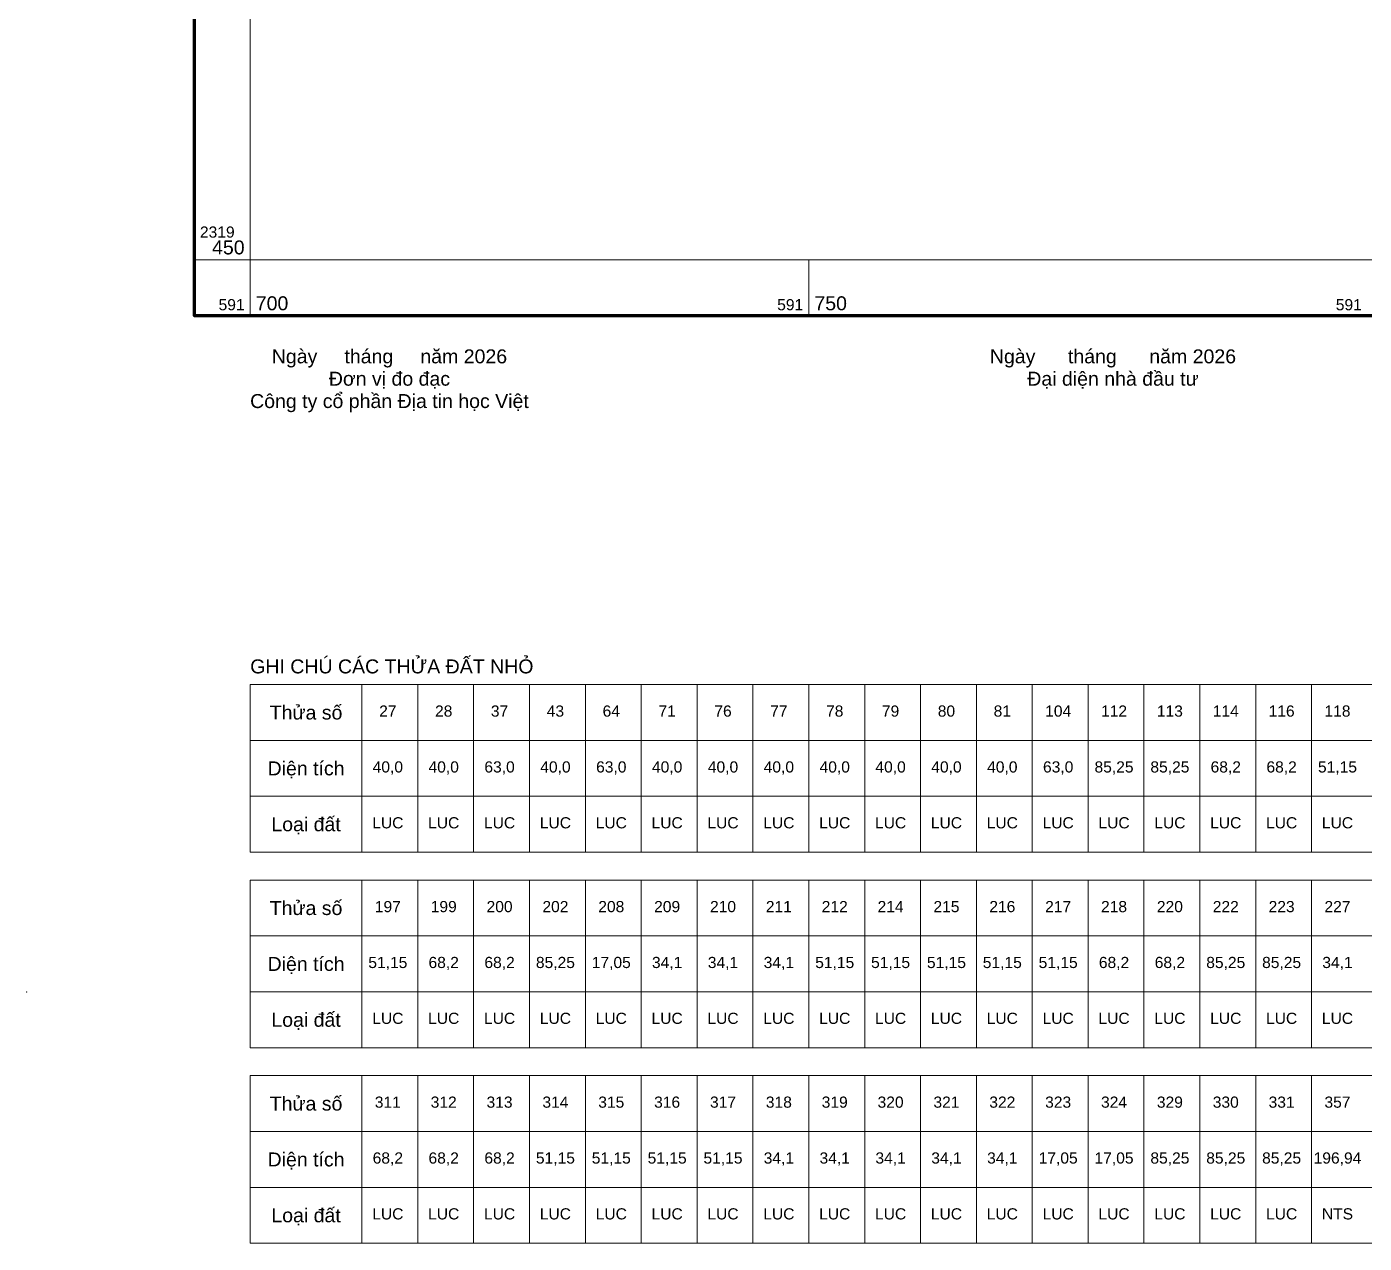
# Model space of a CAD drawing. Header units: metres. Extents: x 591680 to 592121, y 2319362 to 2319832.
# Drawn here: x 591680 to 591799.7, y 2319362 to 2319470.9 of the extents above; entities that cross this region are included whole.
import ezdxf
from ezdxf.enums import TextEntityAlignment as Align

# ---------------------------------------------------------------- set-up
doc = ezdxf.new("R2010")
doc.units = ezdxf.units.M
doc.header["$MEASUREMENT"] = 0
for name, color, linetype, lineweight in [('Level 13', 7, 'Continuous', 0), ('Level 2', 7, 'Continuous', 0), ('Level 4', 7, 'Continuous', 0), ('Level 63', 7, 'Continuous', 0)]:
    doc.layers.add(name, color=color, linetype=linetype, lineweight=lineweight)
doc.styles.get("Standard").update_dxf_attribs({"font": 'arial.ttf'})

# ---------------------------------------------------------------- blocks, each defined once
blk = doc.blocks.new('N_BTNh')
at = {"layer": 'Level 13', "color": 3, "linetype": 'Continuous', "lineweight": 0}
blk.add_text('LUC', height=1, dxfattribs=at).set_placement((0, -10), align=Align.MIDDLE_CENTER)
at = {"layer": 'Level 2', "color": 2, "linetype": 'Continuous', "lineweight": 0}
blk.add_text('27', height=1, dxfattribs=at).set_placement((0, 0), align=Align.MIDDLE_CENTER)
at = {"layer": 'Level 4', "color": 1, "linetype": 'Continuous', "lineweight": 0}
blk.add_text('40,0', height=1, dxfattribs=at).set_placement((0, -5), align=Align.MIDDLE_CENTER)
blk = doc.blocks.new('N_BTNh_1')
at = {"layer": 'Level 13', "color": 3, "linetype": 'Continuous', "lineweight": 0}
blk.add_text('LUC', height=1, dxfattribs=at).set_placement((0, -10), align=Align.MIDDLE_CENTER)
at = {"layer": 'Level 2', "color": 2, "linetype": 'Continuous', "lineweight": 0}
blk.add_text('28', height=1, dxfattribs=at).set_placement((0, 0), align=Align.MIDDLE_CENTER)
at = {"layer": 'Level 4', "color": 1, "linetype": 'Continuous', "lineweight": 0}
blk.add_text('40,0', height=1, dxfattribs=at).set_placement((0, -5), align=Align.MIDDLE_CENTER)
blk = doc.blocks.new('N_BTNh_2')
at = {"layer": 'Level 13', "color": 3, "linetype": 'Continuous', "lineweight": 0}
blk.add_text('LUC', height=1, dxfattribs=at).set_placement((0, -10), align=Align.MIDDLE_CENTER)
at = {"layer": 'Level 2', "color": 2, "linetype": 'Continuous', "lineweight": 0}
blk.add_text('37', height=1, dxfattribs=at).set_placement((0, 0), align=Align.MIDDLE_CENTER)
at = {"layer": 'Level 4', "color": 1, "linetype": 'Continuous', "lineweight": 0}
blk.add_text('63,0', height=1, dxfattribs=at).set_placement((0, -5), align=Align.MIDDLE_CENTER)
blk = doc.blocks.new('N_BTNh_3')
at = {"layer": 'Level 13', "color": 3, "linetype": 'Continuous', "lineweight": 0}
blk.add_text('LUC', height=1, dxfattribs=at).set_placement((0, -10), align=Align.MIDDLE_CENTER)
at = {"layer": 'Level 2', "color": 2, "linetype": 'Continuous', "lineweight": 0}
blk.add_text('43', height=1, dxfattribs=at).set_placement((0, 0), align=Align.MIDDLE_CENTER)
at = {"layer": 'Level 4', "color": 1, "linetype": 'Continuous', "lineweight": 0}
blk.add_text('40,0', height=1, dxfattribs=at).set_placement((0, -5), align=Align.MIDDLE_CENTER)
blk = doc.blocks.new('N_BTNh_4')
at = {"layer": 'Level 13', "color": 3, "linetype": 'Continuous', "lineweight": 0}
blk.add_text('LUC', height=1, dxfattribs=at).set_placement((0, -10), align=Align.MIDDLE_CENTER)
at = {"layer": 'Level 2', "color": 2, "linetype": 'Continuous', "lineweight": 0}
blk.add_text('64', height=1, dxfattribs=at).set_placement((0, 0), align=Align.MIDDLE_CENTER)
at = {"layer": 'Level 4', "color": 1, "linetype": 'Continuous', "lineweight": 0}
blk.add_text('63,0', height=1, dxfattribs=at).set_placement((0, -5), align=Align.MIDDLE_CENTER)
blk = doc.blocks.new('N_BTNh_5')
at = {"layer": 'Level 13', "color": 3, "linetype": 'Continuous', "lineweight": 0}
blk.add_text('LUC', height=1, dxfattribs=at).set_placement((0, -10), align=Align.MIDDLE_CENTER)
at = {"layer": 'Level 2', "color": 2, "linetype": 'Continuous', "lineweight": 0}
blk.add_text('71', height=1, dxfattribs=at).set_placement((0, 0), align=Align.MIDDLE_CENTER)
at = {"layer": 'Level 4', "color": 1, "linetype": 'Continuous', "lineweight": 0}
blk.add_text('40,0', height=1, dxfattribs=at).set_placement((0, -5), align=Align.MIDDLE_CENTER)
blk = doc.blocks.new('N_BTNh_6')
at = {"layer": 'Level 13', "color": 3, "linetype": 'Continuous', "lineweight": 0}
blk.add_text('LUC', height=1, dxfattribs=at).set_placement((0, -10), align=Align.MIDDLE_CENTER)
at = {"layer": 'Level 2', "color": 2, "linetype": 'Continuous', "lineweight": 0}
blk.add_text('76', height=1, dxfattribs=at).set_placement((0, 0), align=Align.MIDDLE_CENTER)
at = {"layer": 'Level 4', "color": 1, "linetype": 'Continuous', "lineweight": 0}
blk.add_text('40,0', height=1, dxfattribs=at).set_placement((0, -5), align=Align.MIDDLE_CENTER)
blk = doc.blocks.new('N_BTNh_7')
at = {"layer": 'Level 13', "color": 3, "linetype": 'Continuous', "lineweight": 0}
blk.add_text('LUC', height=1, dxfattribs=at).set_placement((0, -10), align=Align.MIDDLE_CENTER)
at = {"layer": 'Level 2', "color": 2, "linetype": 'Continuous', "lineweight": 0}
blk.add_text('77', height=1, dxfattribs=at).set_placement((0, 0), align=Align.MIDDLE_CENTER)
at = {"layer": 'Level 4', "color": 1, "linetype": 'Continuous', "lineweight": 0}
blk.add_text('40,0', height=1, dxfattribs=at).set_placement((0, -5), align=Align.MIDDLE_CENTER)
blk = doc.blocks.new('N_BTNh_8')
at = {"layer": 'Level 13', "color": 3, "linetype": 'Continuous', "lineweight": 0}
blk.add_text('LUC', height=1, dxfattribs=at).set_placement((0, -10), align=Align.MIDDLE_CENTER)
at = {"layer": 'Level 2', "color": 2, "linetype": 'Continuous', "lineweight": 0}
blk.add_text('78', height=1, dxfattribs=at).set_placement((0, 0), align=Align.MIDDLE_CENTER)
at = {"layer": 'Level 4', "color": 1, "linetype": 'Continuous', "lineweight": 0}
blk.add_text('40,0', height=1, dxfattribs=at).set_placement((0, -5), align=Align.MIDDLE_CENTER)
blk = doc.blocks.new('N_BTNh_9')
at = {"layer": 'Level 13', "color": 3, "linetype": 'Continuous', "lineweight": 0}
blk.add_text('LUC', height=1, dxfattribs=at).set_placement((0, -10), align=Align.MIDDLE_CENTER)
at = {"layer": 'Level 2', "color": 2, "linetype": 'Continuous', "lineweight": 0}
blk.add_text('79', height=1, dxfattribs=at).set_placement((0, 0), align=Align.MIDDLE_CENTER)
at = {"layer": 'Level 4', "color": 1, "linetype": 'Continuous', "lineweight": 0}
blk.add_text('40,0', height=1, dxfattribs=at).set_placement((0, -5), align=Align.MIDDLE_CENTER)
blk = doc.blocks.new('N_BTNh_10')
at = {"layer": 'Level 13', "color": 3, "linetype": 'Continuous', "lineweight": 0}
blk.add_text('LUC', height=1, dxfattribs=at).set_placement((0, -10), align=Align.MIDDLE_CENTER)
at = {"layer": 'Level 2', "color": 2, "linetype": 'Continuous', "lineweight": 0}
blk.add_text('80', height=1, dxfattribs=at).set_placement((0, 0), align=Align.MIDDLE_CENTER)
at = {"layer": 'Level 4', "color": 1, "linetype": 'Continuous', "lineweight": 0}
blk.add_text('40,0', height=1, dxfattribs=at).set_placement((0, -5), align=Align.MIDDLE_CENTER)
blk = doc.blocks.new('N_BTNh_11')
at = {"layer": 'Level 13', "color": 3, "linetype": 'Continuous', "lineweight": 0}
blk.add_text('LUC', height=1, dxfattribs=at).set_placement((0, -10), align=Align.MIDDLE_CENTER)
at = {"layer": 'Level 2', "color": 2, "linetype": 'Continuous', "lineweight": 0}
blk.add_text('81', height=1, dxfattribs=at).set_placement((0, 0), align=Align.MIDDLE_CENTER)
at = {"layer": 'Level 4', "color": 1, "linetype": 'Continuous', "lineweight": 0}
blk.add_text('40,0', height=1, dxfattribs=at).set_placement((0, -5), align=Align.MIDDLE_CENTER)
blk = doc.blocks.new('N_BTNh_12')
at = {"layer": 'Level 13', "color": 3, "linetype": 'Continuous', "lineweight": 0}
blk.add_text('LUC', height=1, dxfattribs=at).set_placement((0, -10), align=Align.MIDDLE_CENTER)
at = {"layer": 'Level 2', "color": 2, "linetype": 'Continuous', "lineweight": 0}
blk.add_text('104', height=1, dxfattribs=at).set_placement((0, 0), align=Align.MIDDLE_CENTER)
at = {"layer": 'Level 4', "color": 1, "linetype": 'Continuous', "lineweight": 0}
blk.add_text('63,0', height=1, dxfattribs=at).set_placement((0, -5), align=Align.MIDDLE_CENTER)
blk = doc.blocks.new('N_BTNh_13')
at = {"layer": 'Level 13', "color": 3, "linetype": 'Continuous', "lineweight": 0}
blk.add_text('LUC', height=1, dxfattribs=at).set_placement((0, -10), align=Align.MIDDLE_CENTER)
at = {"layer": 'Level 2', "color": 2, "linetype": 'Continuous', "lineweight": 0}
blk.add_text('114', height=1, dxfattribs=at).set_placement((0, 0), align=Align.MIDDLE_CENTER)
at = {"layer": 'Level 4', "color": 1, "linetype": 'Continuous', "lineweight": 0}
blk.add_text('68,2', height=1, dxfattribs=at).set_placement((0, -5), align=Align.MIDDLE_CENTER)
blk = doc.blocks.new('N_BTNh_14')
at = {"layer": 'Level 13', "color": 3, "linetype": 'Continuous', "lineweight": 0}
blk.add_text('LUC', height=1, dxfattribs=at).set_placement((0, -10), align=Align.MIDDLE_CENTER)
at = {"layer": 'Level 2', "color": 2, "linetype": 'Continuous', "lineweight": 0}
blk.add_text('116', height=1, dxfattribs=at).set_placement((0, 0), align=Align.MIDDLE_CENTER)
at = {"layer": 'Level 4', "color": 1, "linetype": 'Continuous', "lineweight": 0}
blk.add_text('68,2', height=1, dxfattribs=at).set_placement((0, -5), align=Align.MIDDLE_CENTER)
blk = doc.blocks.new('N_BTNh_35')
at = {"layer": 'Level 13', "color": 3, "linetype": 'Continuous', "lineweight": 0}
blk.add_text('LUC', height=1, dxfattribs=at).set_placement((0, -10), align=Align.MIDDLE_CENTER)
at = {"layer": 'Level 2', "color": 2, "linetype": 'Continuous', "lineweight": 0}
blk.add_text('199', height=1, dxfattribs=at).set_placement((0, 0), align=Align.MIDDLE_CENTER)
at = {"layer": 'Level 4', "color": 1, "linetype": 'Continuous', "lineweight": 0}
blk.add_text('68,2', height=1, dxfattribs=at).set_placement((0, -5), align=Align.MIDDLE_CENTER)
blk = doc.blocks.new('N_BTNh_36')
at = {"layer": 'Level 13', "color": 3, "linetype": 'Continuous', "lineweight": 0}
blk.add_text('LUC', height=1, dxfattribs=at).set_placement((0, -10), align=Align.MIDDLE_CENTER)
at = {"layer": 'Level 2', "color": 2, "linetype": 'Continuous', "lineweight": 0}
blk.add_text('200', height=1, dxfattribs=at).set_placement((0, 0), align=Align.MIDDLE_CENTER)
at = {"layer": 'Level 4', "color": 1, "linetype": 'Continuous', "lineweight": 0}
blk.add_text('68,2', height=1, dxfattribs=at).set_placement((0, -5), align=Align.MIDDLE_CENTER)
blk = doc.blocks.new('N_BTNh_37')
at = {"layer": 'Level 13', "color": 3, "linetype": 'Continuous', "lineweight": 0}
blk.add_text('LUC', height=1, dxfattribs=at).set_placement((0, -10), align=Align.MIDDLE_CENTER)
at = {"layer": 'Level 2', "color": 2, "linetype": 'Continuous', "lineweight": 0}
blk.add_text('209', height=1, dxfattribs=at).set_placement((0, 0), align=Align.MIDDLE_CENTER)
at = {"layer": 'Level 4', "color": 1, "linetype": 'Continuous', "lineweight": 0}
blk.add_text('34,1', height=1, dxfattribs=at).set_placement((0, -5), align=Align.MIDDLE_CENTER)
blk = doc.blocks.new('N_BTNh_38')
at = {"layer": 'Level 13', "color": 3, "linetype": 'Continuous', "lineweight": 0}
blk.add_text('LUC', height=1, dxfattribs=at).set_placement((0, -10), align=Align.MIDDLE_CENTER)
at = {"layer": 'Level 2', "color": 2, "linetype": 'Continuous', "lineweight": 0}
blk.add_text('210', height=1, dxfattribs=at).set_placement((0, 0), align=Align.MIDDLE_CENTER)
at = {"layer": 'Level 4', "color": 1, "linetype": 'Continuous', "lineweight": 0}
blk.add_text('34,1', height=1, dxfattribs=at).set_placement((0, -5), align=Align.MIDDLE_CENTER)
blk = doc.blocks.new('N_BTNh_39')
at = {"layer": 'Level 13', "color": 3, "linetype": 'Continuous', "lineweight": 0}
blk.add_text('LUC', height=1, dxfattribs=at).set_placement((0, -10), align=Align.MIDDLE_CENTER)
at = {"layer": 'Level 2', "color": 2, "linetype": 'Continuous', "lineweight": 0}
blk.add_text('211', height=1, dxfattribs=at).set_placement((0, 0), align=Align.MIDDLE_CENTER)
at = {"layer": 'Level 4', "color": 1, "linetype": 'Continuous', "lineweight": 0}
blk.add_text('34,1', height=1, dxfattribs=at).set_placement((0, -5), align=Align.MIDDLE_CENTER)
blk = doc.blocks.new('N_BTNh_40')
at = {"layer": 'Level 13', "color": 3, "linetype": 'Continuous', "lineweight": 0}
blk.add_text('LUC', height=1, dxfattribs=at).set_placement((0, -10), align=Align.MIDDLE_CENTER)
at = {"layer": 'Level 2', "color": 2, "linetype": 'Continuous', "lineweight": 0}
blk.add_text('218', height=1, dxfattribs=at).set_placement((0, 0), align=Align.MIDDLE_CENTER)
at = {"layer": 'Level 4', "color": 1, "linetype": 'Continuous', "lineweight": 0}
blk.add_text('68,2', height=1, dxfattribs=at).set_placement((0, -5), align=Align.MIDDLE_CENTER)
blk = doc.blocks.new('N_BTNh_41')
at = {"layer": 'Level 13', "color": 3, "linetype": 'Continuous', "lineweight": 0}
blk.add_text('LUC', height=1, dxfattribs=at).set_placement((0, -10), align=Align.MIDDLE_CENTER)
at = {"layer": 'Level 2', "color": 2, "linetype": 'Continuous', "lineweight": 0}
blk.add_text('220', height=1, dxfattribs=at).set_placement((0, 0), align=Align.MIDDLE_CENTER)
at = {"layer": 'Level 4', "color": 1, "linetype": 'Continuous', "lineweight": 0}
blk.add_text('68,2', height=1, dxfattribs=at).set_placement((0, -5), align=Align.MIDDLE_CENTER)
blk = doc.blocks.new('N_BTNh_42')
at = {"layer": 'Level 13', "color": 3, "linetype": 'Continuous', "lineweight": 0}
blk.add_text('LUC', height=1, dxfattribs=at).set_placement((0, -10), align=Align.MIDDLE_CENTER)
at = {"layer": 'Level 2', "color": 2, "linetype": 'Continuous', "lineweight": 0}
blk.add_text('227', height=1, dxfattribs=at).set_placement((0, 0), align=Align.MIDDLE_CENTER)
at = {"layer": 'Level 4', "color": 1, "linetype": 'Continuous', "lineweight": 0}
blk.add_text('34,1', height=1, dxfattribs=at).set_placement((0, -5), align=Align.MIDDLE_CENTER)
blk = doc.blocks.new('N_BTNh_58')
at = {"layer": 'Level 13', "color": 3, "linetype": 'Continuous', "lineweight": 0}
blk.add_text('LUC', height=1, dxfattribs=at).set_placement((0, -10), align=Align.MIDDLE_CENTER)
at = {"layer": 'Level 2', "color": 2, "linetype": 'Continuous', "lineweight": 0}
blk.add_text('311', height=1, dxfattribs=at).set_placement((0, 0), align=Align.MIDDLE_CENTER)
at = {"layer": 'Level 4', "color": 1, "linetype": 'Continuous', "lineweight": 0}
blk.add_text('68,2', height=1, dxfattribs=at).set_placement((0, -5), align=Align.MIDDLE_CENTER)
blk = doc.blocks.new('N_BTNh_59')
at = {"layer": 'Level 13', "color": 3, "linetype": 'Continuous', "lineweight": 0}
blk.add_text('LUC', height=1, dxfattribs=at).set_placement((0, -10), align=Align.MIDDLE_CENTER)
at = {"layer": 'Level 2', "color": 2, "linetype": 'Continuous', "lineweight": 0}
blk.add_text('312', height=1, dxfattribs=at).set_placement((0, 0), align=Align.MIDDLE_CENTER)
at = {"layer": 'Level 4', "color": 1, "linetype": 'Continuous', "lineweight": 0}
blk.add_text('68,2', height=1, dxfattribs=at).set_placement((0, -5), align=Align.MIDDLE_CENTER)
blk = doc.blocks.new('N_BTNh_60')
at = {"layer": 'Level 13', "color": 3, "linetype": 'Continuous', "lineweight": 0}
blk.add_text('LUC', height=1, dxfattribs=at).set_placement((0, -10), align=Align.MIDDLE_CENTER)
at = {"layer": 'Level 2', "color": 2, "linetype": 'Continuous', "lineweight": 0}
blk.add_text('313', height=1, dxfattribs=at).set_placement((0, 0), align=Align.MIDDLE_CENTER)
at = {"layer": 'Level 4', "color": 1, "linetype": 'Continuous', "lineweight": 0}
blk.add_text('68,2', height=1, dxfattribs=at).set_placement((0, -5), align=Align.MIDDLE_CENTER)
blk = doc.blocks.new('N_BTNh_61')
at = {"layer": 'Level 13', "color": 3, "linetype": 'Continuous', "lineweight": 0}
blk.add_text('LUC', height=1, dxfattribs=at).set_placement((0, -10), align=Align.MIDDLE_CENTER)
at = {"layer": 'Level 2', "color": 2, "linetype": 'Continuous', "lineweight": 0}
blk.add_text('318', height=1, dxfattribs=at).set_placement((0, 0), align=Align.MIDDLE_CENTER)
at = {"layer": 'Level 4', "color": 1, "linetype": 'Continuous', "lineweight": 0}
blk.add_text('34,1', height=1, dxfattribs=at).set_placement((0, -5), align=Align.MIDDLE_CENTER)
blk = doc.blocks.new('N_BTNh_62')
at = {"layer": 'Level 13', "color": 3, "linetype": 'Continuous', "lineweight": 0}
blk.add_text('LUC', height=1, dxfattribs=at).set_placement((0, -10), align=Align.MIDDLE_CENTER)
at = {"layer": 'Level 2', "color": 2, "linetype": 'Continuous', "lineweight": 0}
blk.add_text('319', height=1, dxfattribs=at).set_placement((0, 0), align=Align.MIDDLE_CENTER)
at = {"layer": 'Level 4', "color": 1, "linetype": 'Continuous', "lineweight": 0}
blk.add_text('34,1', height=1, dxfattribs=at).set_placement((0, -5), align=Align.MIDDLE_CENTER)
blk = doc.blocks.new('N_BTNh_63')
at = {"layer": 'Level 13', "color": 3, "linetype": 'Continuous', "lineweight": 0}
blk.add_text('LUC', height=1, dxfattribs=at).set_placement((0, -10), align=Align.MIDDLE_CENTER)
at = {"layer": 'Level 2', "color": 2, "linetype": 'Continuous', "lineweight": 0}
blk.add_text('320', height=1, dxfattribs=at).set_placement((0, 0), align=Align.MIDDLE_CENTER)
at = {"layer": 'Level 4', "color": 1, "linetype": 'Continuous', "lineweight": 0}
blk.add_text('34,1', height=1, dxfattribs=at).set_placement((0, -5), align=Align.MIDDLE_CENTER)
blk = doc.blocks.new('N_BTNh_64')
at = {"layer": 'Level 13', "color": 3, "linetype": 'Continuous', "lineweight": 0}
blk.add_text('LUC', height=1, dxfattribs=at).set_placement((0, -10), align=Align.MIDDLE_CENTER)
at = {"layer": 'Level 2', "color": 2, "linetype": 'Continuous', "lineweight": 0}
blk.add_text('321', height=1, dxfattribs=at).set_placement((0, 0), align=Align.MIDDLE_CENTER)
at = {"layer": 'Level 4', "color": 1, "linetype": 'Continuous', "lineweight": 0}
blk.add_text('34,1', height=1, dxfattribs=at).set_placement((0, -5), align=Align.MIDDLE_CENTER)
blk = doc.blocks.new('N_BTNh_65')
at = {"layer": 'Level 13', "color": 3, "linetype": 'Continuous', "lineweight": 0}
blk.add_text('LUC', height=1, dxfattribs=at).set_placement((0, -10), align=Align.MIDDLE_CENTER)
at = {"layer": 'Level 2', "color": 2, "linetype": 'Continuous', "lineweight": 0}
blk.add_text('322', height=1, dxfattribs=at).set_placement((0, 0), align=Align.MIDDLE_CENTER)
at = {"layer": 'Level 4', "color": 1, "linetype": 'Continuous', "lineweight": 0}
blk.add_text('34,1', height=1, dxfattribs=at).set_placement((0, -5), align=Align.MIDDLE_CENTER)
blk = doc.blocks.new('N_BTNh_66')
at = {"layer": 'Level 13', "color": 3, "linetype": 'Continuous', "lineweight": 0}
blk.add_text('NTS', height=1, dxfattribs=at).set_placement((0, -10), align=Align.MIDDLE_CENTER)
at = {"layer": 'Level 2', "color": 2, "linetype": 'Continuous', "lineweight": 0}
blk.add_text('357', height=1, dxfattribs=at).set_placement((0, 0), align=Align.MIDDLE_CENTER)
at = {"layer": 'Level 4', "color": 1, "linetype": 'Continuous', "lineweight": 0}
blk.add_text('196,94', height=1, dxfattribs=at).set_placement((0, -5), align=Align.MIDDLE_CENTER)
blk = doc.blocks.new('N_BTNh_83')
at = {"layer": 'Level 13', "color": 3, "linetype": 'Continuous', "lineweight": 0}
blk.add_text('LUC', height=1, dxfattribs=at).set_placement((0, -10), align=Align.MIDDLE_CENTER)
at = {"layer": 'Level 2', "color": 2, "linetype": 'Continuous', "lineweight": 0}
blk.add_text('208', height=1, dxfattribs=at).set_placement((0, 0), align=Align.MIDDLE_CENTER)
at = {"layer": 'Level 4', "color": 1, "linetype": 'Continuous', "lineweight": 0}
blk.add_text('17,05', height=1, dxfattribs=at).set_placement((0, -5), align=Align.MIDDLE_CENTER)
blk = doc.blocks.new('N_BTNh_98')
at = {"layer": 'Level 13', "color": 3, "linetype": 'Continuous', "lineweight": 0}
blk.add_text('LUC', height=1, dxfattribs=at).set_placement((0, -10), align=Align.MIDDLE_CENTER)
at = {"layer": 'Level 2', "color": 2, "linetype": 'Continuous', "lineweight": 0}
blk.add_text('323', height=1, dxfattribs=at).set_placement((0, 0), align=Align.MIDDLE_CENTER)
at = {"layer": 'Level 4', "color": 1, "linetype": 'Continuous', "lineweight": 0}
blk.add_text('17,05', height=1, dxfattribs=at).set_placement((0, -5), align=Align.MIDDLE_CENTER)
blk = doc.blocks.new('N_BTNh_99')
at = {"layer": 'Level 13', "color": 3, "linetype": 'Continuous', "lineweight": 0}
blk.add_text('LUC', height=1, dxfattribs=at).set_placement((0, -10), align=Align.MIDDLE_CENTER)
at = {"layer": 'Level 2', "color": 2, "linetype": 'Continuous', "lineweight": 0}
blk.add_text('324', height=1, dxfattribs=at).set_placement((0, 0), align=Align.MIDDLE_CENTER)
at = {"layer": 'Level 4', "color": 1, "linetype": 'Continuous', "lineweight": 0}
blk.add_text('17,05', height=1, dxfattribs=at).set_placement((0, -5), align=Align.MIDDLE_CENTER)
blk = doc.blocks.new('N_BTNh_102')
at = {"layer": 'Level 13', "color": 3, "linetype": 'Continuous', "lineweight": 0}
blk.add_text('LUC', height=1, dxfattribs=at).set_placement((0, -10), align=Align.MIDDLE_CENTER)
at = {"layer": 'Level 2', "color": 2, "linetype": 'Continuous', "lineweight": 0}
blk.add_text('118', height=1, dxfattribs=at).set_placement((0, 0), align=Align.MIDDLE_CENTER)
at = {"layer": 'Level 4', "color": 1, "linetype": 'Continuous', "lineweight": 0}
blk.add_text('51,15', height=1, dxfattribs=at).set_placement((0, -5), align=Align.MIDDLE_CENTER)
blk = doc.blocks.new('N_BTNh_111')
at = {"layer": 'Level 13', "color": 3, "linetype": 'Continuous', "lineweight": 0}
blk.add_text('LUC', height=1, dxfattribs=at).set_placement((0, -10), align=Align.MIDDLE_CENTER)
at = {"layer": 'Level 2', "color": 2, "linetype": 'Continuous', "lineweight": 0}
blk.add_text('197', height=1, dxfattribs=at).set_placement((0, 0), align=Align.MIDDLE_CENTER)
at = {"layer": 'Level 4', "color": 1, "linetype": 'Continuous', "lineweight": 0}
blk.add_text('51,15', height=1, dxfattribs=at).set_placement((0, -5), align=Align.MIDDLE_CENTER)
blk = doc.blocks.new('N_BTNh_112')
at = {"layer": 'Level 13', "color": 3, "linetype": 'Continuous', "lineweight": 0}
blk.add_text('LUC', height=1, dxfattribs=at).set_placement((0, -10), align=Align.MIDDLE_CENTER)
at = {"layer": 'Level 2', "color": 2, "linetype": 'Continuous', "lineweight": 0}
blk.add_text('212', height=1, dxfattribs=at).set_placement((0, 0), align=Align.MIDDLE_CENTER)
at = {"layer": 'Level 4', "color": 1, "linetype": 'Continuous', "lineweight": 0}
blk.add_text('51,15', height=1, dxfattribs=at).set_placement((0, -5), align=Align.MIDDLE_CENTER)
blk = doc.blocks.new('N_BTNh_113')
at = {"layer": 'Level 13', "color": 3, "linetype": 'Continuous', "lineweight": 0}
blk.add_text('LUC', height=1, dxfattribs=at).set_placement((0, -10), align=Align.MIDDLE_CENTER)
at = {"layer": 'Level 2', "color": 2, "linetype": 'Continuous', "lineweight": 0}
blk.add_text('214', height=1, dxfattribs=at).set_placement((0, 0), align=Align.MIDDLE_CENTER)
at = {"layer": 'Level 4', "color": 1, "linetype": 'Continuous', "lineweight": 0}
blk.add_text('51,15', height=1, dxfattribs=at).set_placement((0, -5), align=Align.MIDDLE_CENTER)
blk = doc.blocks.new('N_BTNh_114')
at = {"layer": 'Level 13', "color": 3, "linetype": 'Continuous', "lineweight": 0}
blk.add_text('LUC', height=1, dxfattribs=at).set_placement((0, -10), align=Align.MIDDLE_CENTER)
at = {"layer": 'Level 2', "color": 2, "linetype": 'Continuous', "lineweight": 0}
blk.add_text('215', height=1, dxfattribs=at).set_placement((0, 0), align=Align.MIDDLE_CENTER)
at = {"layer": 'Level 4', "color": 1, "linetype": 'Continuous', "lineweight": 0}
blk.add_text('51,15', height=1, dxfattribs=at).set_placement((0, -5), align=Align.MIDDLE_CENTER)
blk = doc.blocks.new('N_BTNh_115')
at = {"layer": 'Level 13', "color": 3, "linetype": 'Continuous', "lineweight": 0}
blk.add_text('LUC', height=1, dxfattribs=at).set_placement((0, -10), align=Align.MIDDLE_CENTER)
at = {"layer": 'Level 2', "color": 2, "linetype": 'Continuous', "lineweight": 0}
blk.add_text('216', height=1, dxfattribs=at).set_placement((0, 0), align=Align.MIDDLE_CENTER)
at = {"layer": 'Level 4', "color": 1, "linetype": 'Continuous', "lineweight": 0}
blk.add_text('51,15', height=1, dxfattribs=at).set_placement((0, -5), align=Align.MIDDLE_CENTER)
blk = doc.blocks.new('N_BTNh_116')
at = {"layer": 'Level 13', "color": 3, "linetype": 'Continuous', "lineweight": 0}
blk.add_text('LUC', height=1, dxfattribs=at).set_placement((0, -10), align=Align.MIDDLE_CENTER)
at = {"layer": 'Level 2', "color": 2, "linetype": 'Continuous', "lineweight": 0}
blk.add_text('217', height=1, dxfattribs=at).set_placement((0, 0), align=Align.MIDDLE_CENTER)
at = {"layer": 'Level 4', "color": 1, "linetype": 'Continuous', "lineweight": 0}
blk.add_text('51,15', height=1, dxfattribs=at).set_placement((0, -5), align=Align.MIDDLE_CENTER)
blk = doc.blocks.new('N_BTNh_126')
at = {"layer": 'Level 13', "color": 3, "linetype": 'Continuous', "lineweight": 0}
blk.add_text('LUC', height=1, dxfattribs=at).set_placement((0, -10), align=Align.MIDDLE_CENTER)
at = {"layer": 'Level 2', "color": 2, "linetype": 'Continuous', "lineweight": 0}
blk.add_text('314', height=1, dxfattribs=at).set_placement((0, 0), align=Align.MIDDLE_CENTER)
at = {"layer": 'Level 4', "color": 1, "linetype": 'Continuous', "lineweight": 0}
blk.add_text('51,15', height=1, dxfattribs=at).set_placement((0, -5), align=Align.MIDDLE_CENTER)
blk = doc.blocks.new('N_BTNh_127')
at = {"layer": 'Level 13', "color": 3, "linetype": 'Continuous', "lineweight": 0}
blk.add_text('LUC', height=1, dxfattribs=at).set_placement((0, -10), align=Align.MIDDLE_CENTER)
at = {"layer": 'Level 2', "color": 2, "linetype": 'Continuous', "lineweight": 0}
blk.add_text('315', height=1, dxfattribs=at).set_placement((0, 0), align=Align.MIDDLE_CENTER)
at = {"layer": 'Level 4', "color": 1, "linetype": 'Continuous', "lineweight": 0}
blk.add_text('51,15', height=1, dxfattribs=at).set_placement((0, -5), align=Align.MIDDLE_CENTER)
blk = doc.blocks.new('N_BTNh_128')
at = {"layer": 'Level 13', "color": 3, "linetype": 'Continuous', "lineweight": 0}
blk.add_text('LUC', height=1, dxfattribs=at).set_placement((0, -10), align=Align.MIDDLE_CENTER)
at = {"layer": 'Level 2', "color": 2, "linetype": 'Continuous', "lineweight": 0}
blk.add_text('316', height=1, dxfattribs=at).set_placement((0, 0), align=Align.MIDDLE_CENTER)
at = {"layer": 'Level 4', "color": 1, "linetype": 'Continuous', "lineweight": 0}
blk.add_text('51,15', height=1, dxfattribs=at).set_placement((0, -5), align=Align.MIDDLE_CENTER)
blk = doc.blocks.new('N_BTNh_129')
at = {"layer": 'Level 13', "color": 3, "linetype": 'Continuous', "lineweight": 0}
blk.add_text('LUC', height=1, dxfattribs=at).set_placement((0, -10), align=Align.MIDDLE_CENTER)
at = {"layer": 'Level 2', "color": 2, "linetype": 'Continuous', "lineweight": 0}
blk.add_text('317', height=1, dxfattribs=at).set_placement((0, 0), align=Align.MIDDLE_CENTER)
at = {"layer": 'Level 4', "color": 1, "linetype": 'Continuous', "lineweight": 0}
blk.add_text('51,15', height=1, dxfattribs=at).set_placement((0, -5), align=Align.MIDDLE_CENTER)
blk = doc.blocks.new('N_BTNh_130')
at = {"layer": 'Level 13', "color": 3, "linetype": 'Continuous', "lineweight": 0}
blk.add_text('LUC', height=1, dxfattribs=at).set_placement((0, -10), align=Align.MIDDLE_CENTER)
at = {"layer": 'Level 2', "color": 2, "linetype": 'Continuous', "lineweight": 0}
blk.add_text('112', height=1, dxfattribs=at).set_placement((0, 0), align=Align.MIDDLE_CENTER)
at = {"layer": 'Level 4', "color": 1, "linetype": 'Continuous', "lineweight": 0}
blk.add_text('85,25', height=1, dxfattribs=at).set_placement((0, -5), align=Align.MIDDLE_CENTER)
blk = doc.blocks.new('N_BTNh_131')
at = {"layer": 'Level 13', "color": 3, "linetype": 'Continuous', "lineweight": 0}
blk.add_text('LUC', height=1, dxfattribs=at).set_placement((0, -10), align=Align.MIDDLE_CENTER)
at = {"layer": 'Level 2', "color": 2, "linetype": 'Continuous', "lineweight": 0}
blk.add_text('113', height=1, dxfattribs=at).set_placement((0, 0), align=Align.MIDDLE_CENTER)
at = {"layer": 'Level 4', "color": 1, "linetype": 'Continuous', "lineweight": 0}
blk.add_text('85,25', height=1, dxfattribs=at).set_placement((0, -5), align=Align.MIDDLE_CENTER)
blk = doc.blocks.new('N_BTNh_140')
at = {"layer": 'Level 13', "color": 3, "linetype": 'Continuous', "lineweight": 0}
blk.add_text('LUC', height=1, dxfattribs=at).set_placement((0, -10), align=Align.MIDDLE_CENTER)
at = {"layer": 'Level 2', "color": 2, "linetype": 'Continuous', "lineweight": 0}
blk.add_text('202', height=1, dxfattribs=at).set_placement((0, 0), align=Align.MIDDLE_CENTER)
at = {"layer": 'Level 4', "color": 1, "linetype": 'Continuous', "lineweight": 0}
blk.add_text('85,25', height=1, dxfattribs=at).set_placement((0, -5), align=Align.MIDDLE_CENTER)
blk = doc.blocks.new('N_BTNh_141')
at = {"layer": 'Level 13', "color": 3, "linetype": 'Continuous', "lineweight": 0}
blk.add_text('LUC', height=1, dxfattribs=at).set_placement((0, -10), align=Align.MIDDLE_CENTER)
at = {"layer": 'Level 2', "color": 2, "linetype": 'Continuous', "lineweight": 0}
blk.add_text('222', height=1, dxfattribs=at).set_placement((0, 0), align=Align.MIDDLE_CENTER)
at = {"layer": 'Level 4', "color": 1, "linetype": 'Continuous', "lineweight": 0}
blk.add_text('85,25', height=1, dxfattribs=at).set_placement((0, -5), align=Align.MIDDLE_CENTER)
blk = doc.blocks.new('N_BTNh_142')
at = {"layer": 'Level 13', "color": 3, "linetype": 'Continuous', "lineweight": 0}
blk.add_text('LUC', height=1, dxfattribs=at).set_placement((0, -10), align=Align.MIDDLE_CENTER)
at = {"layer": 'Level 2', "color": 2, "linetype": 'Continuous', "lineweight": 0}
blk.add_text('223', height=1, dxfattribs=at).set_placement((0, 0), align=Align.MIDDLE_CENTER)
at = {"layer": 'Level 4', "color": 1, "linetype": 'Continuous', "lineweight": 0}
blk.add_text('85,25', height=1, dxfattribs=at).set_placement((0, -5), align=Align.MIDDLE_CENTER)
blk = doc.blocks.new('N_BTNh_155')
at = {"layer": 'Level 13', "color": 3, "linetype": 'Continuous', "lineweight": 0}
blk.add_text('LUC', height=1, dxfattribs=at).set_placement((0, -10), align=Align.MIDDLE_CENTER)
at = {"layer": 'Level 2', "color": 2, "linetype": 'Continuous', "lineweight": 0}
blk.add_text('329', height=1, dxfattribs=at).set_placement((0, 0), align=Align.MIDDLE_CENTER)
at = {"layer": 'Level 4', "color": 1, "linetype": 'Continuous', "lineweight": 0}
blk.add_text('85,25', height=1, dxfattribs=at).set_placement((0, -5), align=Align.MIDDLE_CENTER)
blk = doc.blocks.new('N_BTNh_156')
at = {"layer": 'Level 13', "color": 3, "linetype": 'Continuous', "lineweight": 0}
blk.add_text('LUC', height=1, dxfattribs=at).set_placement((0, -10), align=Align.MIDDLE_CENTER)
at = {"layer": 'Level 2', "color": 2, "linetype": 'Continuous', "lineweight": 0}
blk.add_text('330', height=1, dxfattribs=at).set_placement((0, 0), align=Align.MIDDLE_CENTER)
at = {"layer": 'Level 4', "color": 1, "linetype": 'Continuous', "lineweight": 0}
blk.add_text('85,25', height=1, dxfattribs=at).set_placement((0, -5), align=Align.MIDDLE_CENTER)
blk = doc.blocks.new('N_BTNh_157')
at = {"layer": 'Level 13', "color": 3, "linetype": 'Continuous', "lineweight": 0}
blk.add_text('LUC', height=1, dxfattribs=at).set_placement((0, -10), align=Align.MIDDLE_CENTER)
at = {"layer": 'Level 2', "color": 2, "linetype": 'Continuous', "lineweight": 0}
blk.add_text('331', height=1, dxfattribs=at).set_placement((0, 0), align=Align.MIDDLE_CENTER)
at = {"layer": 'Level 4', "color": 1, "linetype": 'Continuous', "lineweight": 0}
blk.add_text('85,25', height=1, dxfattribs=at).set_placement((0, -5), align=Align.MIDDLE_CENTER)

msp = doc.modelspace()

# ---------------------------------------------------------------- linework, layer by layer
at = {"layer": 'Level 63', "color": 7, "linetype": 'Continuous', "lineweight": 0}
for p, q in [((591695, 2319450), (591700, 2319450)), ((591700, 2319450), (591700, 2319445)), ((591750, 2319450), (591750, 2319445)), ((591700, 2319412), (592050, 2319412)), ((591700, 2319412), (591700, 2319397)), ((591710, 2319412), (591710, 2319397)), ((591715, 2319412), (591715, 2319397)), ((591720, 2319412), (591720, 2319397)), ((591725, 2319412), (591725, 2319397)), ((591730, 2319412), (591730, 2319397)), ((591735, 2319412), (591735, 2319397)), ((591740, 2319412), (591740, 2319397)), ((591745, 2319412), (591745, 2319397)), ((591750, 2319412), (591750, 2319397)), ((591755, 2319412), (591755, 2319397)), ((591760, 2319412), (591760, 2319397)), ((591765, 2319412), (591765, 2319397)), ((591770, 2319412), (591770, 2319397)), ((591775, 2319412), (591775, 2319397)), ((591780, 2319412), (591780, 2319397)), ((591785, 2319412), (591785, 2319397)), ((591790, 2319412), (591790, 2319397)), ((591795, 2319412), (591795, 2319397)), ((591700, 2319407), (592050, 2319407)), ((592050, 2319402), (591700, 2319402)), ((591700, 2319397), (592050, 2319397)), ((591700, 2319394.5), (592050, 2319394.5)), ((591700, 2319394.5), (591700, 2319379.5)), ((591710, 2319394.5), (591710, 2319379.5)), ((591715, 2319394.5), (591715, 2319379.5)), ((591720, 2319394.5), (591720, 2319379.5)), ((591725, 2319394.5), (591725, 2319379.5)), ((591730, 2319394.5), (591730, 2319379.5)), ((591735, 2319394.5), (591735, 2319379.5)), ((591740, 2319394.5), (591740, 2319379.5)), ((591745, 2319394.5), (591745, 2319379.5)), ((591750, 2319394.5), (591750, 2319379.5)), ((591755, 2319394.5), (591755, 2319379.5)), ((591760, 2319394.5), (591760, 2319379.5)), ((591765, 2319394.5), (591765, 2319379.5)), ((591770, 2319394.5), (591770, 2319379.5)), ((591775, 2319394.5), (591775, 2319379.5)), ((591780, 2319394.5), (591780, 2319379.5)), ((591785, 2319394.5), (591785, 2319379.5)), ((591790, 2319394.5), (591790, 2319379.5)), ((591795, 2319394.5), (591795, 2319379.5)), ((591700, 2319389.5), (592050, 2319389.5)), ((592050, 2319384.5), (591700, 2319384.5)), ((591700, 2319379.5), (592050, 2319379.5)), ((591700, 2319377), (592050, 2319377)), ((591700, 2319377), (591700, 2319362)), ((591710, 2319377), (591710, 2319362)), ((591715, 2319377), (591715, 2319362)), ((591720, 2319377), (591720, 2319362)), ((591725, 2319377), (591725, 2319362)), ((591730, 2319377), (591730, 2319362)), ((591735, 2319377), (591735, 2319362)), ((591740, 2319377), (591740, 2319362)), ((591745, 2319377), (591745, 2319362)), ((591750, 2319377), (591750, 2319362)), ((591755, 2319377), (591755, 2319362)), ((591760, 2319377), (591760, 2319362)), ((591765, 2319377), (591765, 2319362)), ((591770, 2319377), (591770, 2319362)), ((591775, 2319377), (591775, 2319362)), ((591780, 2319377), (591780, 2319362)), ((591785, 2319377), (591785, 2319362)), ((591790, 2319377), (591790, 2319362)), ((591795, 2319377), (591795, 2319362)), ((591700, 2319372), (592050, 2319372)), ((592050, 2319367), (591700, 2319367)), ((591700, 2319362), (592050, 2319362))]:
    msp.add_line(p, q, dxfattribs=at)
at = {"layer": 'Level 63', "color": 7, "linetype": 'Continuous', "lineweight": 140, "flags": 128}
msp.add_lwpolyline([(591695, 2319805), (592055, 2319805), (592055, 2319445), (591695, 2319445), (591695, 2319805)], close=True, dxfattribs=at)
at = {"layer": 'Level 63', "color": 7, "linetype": 'Continuous', "lineweight": 0, "flags": 128}
msp.add_lwpolyline([(591700, 2319800), (592050, 2319800), (592050, 2319450), (591700, 2319450), (591700, 2319800)], close=True, dxfattribs=at)
at = {"layer": 'Level 63', "color": 7, "linetype": 'Continuous', "lineweight": 13}
msp.add_point((591680, 2319384.5), dxfattribs=at)

# ---------------------------------------------------------------- block references
at = {"layer": 'Level 2', "color": 2, "linetype": 'Continuous', "lineweight": 0}
for name, p in [('N_BTNh', (591712.32, 2319409.63)), ('N_BTNh_1', (591717.32, 2319409.63)), ('N_BTNh_2', (591722.32, 2319409.63)), ('N_BTNh_3', (591727.32, 2319409.63)), ('N_BTNh_4', (591732.32, 2319409.63)), ('N_BTNh_5', (591737.32, 2319409.63)), ('N_BTNh_6', (591742.32, 2319409.63)), ('N_BTNh_7', (591747.32, 2319409.63)), ('N_BTNh_8', (591752.32, 2319409.63)), ('N_BTNh_9', (591757.32, 2319409.63)), ('N_BTNh_10', (591762.32, 2319409.63)), ('N_BTNh_11', (591767.32, 2319409.63)), ('N_BTNh_12', (591772.32, 2319409.63)), ('N_BTNh_130', (591777.32, 2319409.63)), ('N_BTNh_131', (591782.32, 2319409.63)), ('N_BTNh_13', (591787.32, 2319409.63)), ('N_BTNh_14', (591792.32, 2319409.63)), ('N_BTNh_102', (591797.32, 2319409.63)), ('N_BTNh_111', (591712.32, 2319392.13)), ('N_BTNh_35', (591717.32, 2319392.13)), ('N_BTNh_36', (591722.32, 2319392.13)), ('N_BTNh_140', (591727.32, 2319392.13)), ('N_BTNh_83', (591732.32, 2319392.13)), ('N_BTNh_37', (591737.32, 2319392.13)), ('N_BTNh_38', (591742.32, 2319392.13)), ('N_BTNh_39', (591747.32, 2319392.13)), ('N_BTNh_112', (591752.32, 2319392.13)), ('N_BTNh_113', (591757.32, 2319392.13)), ('N_BTNh_114', (591762.32, 2319392.13)), ('N_BTNh_115', (591767.32, 2319392.13)), ('N_BTNh_116', (591772.32, 2319392.13)), ('N_BTNh_40', (591777.32, 2319392.13)), ('N_BTNh_41', (591782.32, 2319392.13)), ('N_BTNh_141', (591787.32, 2319392.13)), ('N_BTNh_142', (591792.32, 2319392.13)), ('N_BTNh_42', (591797.32, 2319392.13)), ('N_BTNh_58', (591712.32, 2319374.63)), ('N_BTNh_59', (591717.32, 2319374.63)), ('N_BTNh_60', (591722.32, 2319374.63)), ('N_BTNh_126', (591727.32, 2319374.63)), ('N_BTNh_127', (591732.32, 2319374.63)), ('N_BTNh_128', (591737.32, 2319374.63)), ('N_BTNh_129', (591742.32, 2319374.63)), ('N_BTNh_61', (591747.32, 2319374.63)), ('N_BTNh_62', (591752.32, 2319374.63)), ('N_BTNh_63', (591757.32, 2319374.63)), ('N_BTNh_64', (591762.32, 2319374.63)), ('N_BTNh_65', (591767.32, 2319374.63)), ('N_BTNh_98', (591772.32, 2319374.63)), ('N_BTNh_99', (591777.32, 2319374.63)), ('N_BTNh_155', (591782.32, 2319374.63)), ('N_BTNh_156', (591787.32, 2319374.63)), ('N_BTNh_157', (591792.32, 2319374.63)), ('N_BTNh_66', (591797.32, 2319374.63))]:
    msp.add_blockref(name, p, dxfattribs=at)

# ---------------------------------------------------------------- texts
at = {"layer": 'Level 63', "color": 7, "linetype": 'Continuous', "lineweight": 0}
for s, height, p in [('2319', 1, (591695.5, 2319452)), ('700', 1.25, (591700.5, 2319445.5)), ('750', 1.25, (591750.5, 2319445.5)), ('GHI CHÚ CÁC THỬA ĐẤT NHỎ', 1.25, (591700, 2319413))]:
    msp.add_text(s, height=height, dxfattribs=at).set_placement(p)
for s, height, p in [('450', 1.25, (591699.5, 2319450.5)), ('591', 1, (591699.5, 2319445.5)), ('591', 1, (591749.5, 2319445.5)), ('591', 1, (591799.5, 2319445.5))]:
    msp.add_text(s, height=height, dxfattribs=at).set_placement(p, align=Align.RIGHT)
for s, p in [('Ngày     tháng     năm 2026', (591712.4648, 2319442)), ('Ngày      tháng      năm 2026', (591777.225, 2319442)), ('Đơn vị đo đạc', (591712.4648, 2319440)), ('Đại diện nhà đầu tư', (591777.225, 2319440)), ('Công ty cổ phần Địa tin học Việt', (591712.4648, 2319438))]:
    msp.add_text(s, height=1.25, dxfattribs=at).set_placement(p, align=Align.TOP_CENTER)
for s, p in [('Thửa số', (591705, 2319409.5)), ('Diện tích', (591705, 2319404.5)), ('Loại đất', (591705, 2319399.5)), ('Thửa số', (591705, 2319392)), ('Diện tích', (591705, 2319387)), ('Loại đất', (591705, 2319382)), ('Thửa số', (591705, 2319374.5)), ('Diện tích', (591705, 2319369.5)), ('Loại đất', (591705, 2319364.5))]:
    msp.add_text(s, height=1.25, dxfattribs=at).set_placement(p, align=Align.MIDDLE_CENTER)

doc.saveas('drawing.dxf')
